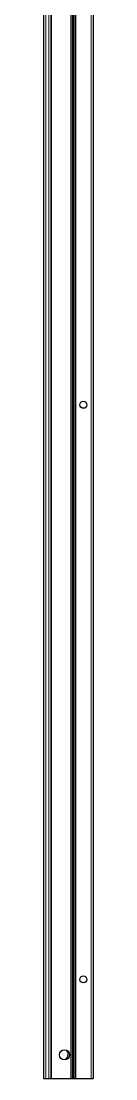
# Model space of a CAD drawing. Header units: millimetres. Extents: x -199 to 4725, y -2447 to 1507.
# Drawn here: x 3262 to 3312, y -852 to 207 of the extents above; entities that cross this region are included whole.
import ezdxf

# ---------------------------------------------------------------- set-up
doc = ezdxf.new("R2010")
doc.units = ezdxf.units.MM

msp = doc.modelspace()

# ---------------------------------------------------------------- linework, layer by layer
at = {"color": 7, "linetype": 'Continuous', "lineweight": 25}
for p, q in [((3262.09, -851.79), (3262.09, 1047.21)), ((3269.29, 1047.21), (3269.29, -851.79)), ((3291.97, -851.79), (3291.97, 1047.21)), ((3292, -851.79), (3292, 1047.21)), ((3311.79, 1047.21), (3311.79, -851.79)), ((3293.79, 221.96), (3293.79, 173.46)), ((3293.79, 173.46), (3293.73, 173.35)), ((3293.73, 173.35), (3293.73, 172.06)), ((3293.73, 172.06), (3293.79, 171.96)), ((3293.79, 171.96), (3293.79, 173.46)), ((3293.79, 171.96), (3293.79, 123.46)), ((3293.79, 123.46), (3293.73, 123.35)), ((3293.73, 123.35), (3293.73, 122.06)), ((3293.73, 122.06), (3293.79, 121.96)), ((3293.79, 121.96), (3293.79, 123.46)), ((3293.79, 121.96), (3293.79, 73.46)), ((3293.79, 73.46), (3293.73, 73.35)), ((3293.73, 73.35), (3293.73, 72.06)), ((3293.73, 72.06), (3293.79, 71.96)), ((3293.79, 71.96), (3293.79, 73.46)), ((3293.79, 71.96), (3293.79, 23.46)), ((3293.79, 23.46), (3293.73, 23.35)), ((3293.73, 23.35), (3293.73, 22.06)), ((3293.73, 22.06), (3293.79, 21.96)), ((3293.79, 21.96), (3293.79, 23.46)), ((3293.79, 21.96), (3293.79, -26.54)), ((3293.79, -26.54), (3293.73, -26.65)), ((3293.73, -26.65), (3293.73, -27.94)), ((3293.73, -27.94), (3293.79, -28.04)), ((3293.79, -28.04), (3293.79, -26.54)), ((3293.79, -28.04), (3293.79, -76.54)), ((3293.79, -76.54), (3293.73, -76.65)), ((3293.73, -76.65), (3293.73, -77.94)), ((3293.73, -77.94), (3293.79, -78.04)), ((3293.79, -78.04), (3293.79, -76.54)), ((3293.79, -78.04), (3293.79, -126.54)), ((3293.79, -126.54), (3293.73, -126.65)), ((3293.73, -126.65), (3293.73, -127.94)), ((3293.79, -128.04), (3293.79, -126.54)), ((3293.73, -127.94), (3293.79, -128.04)), ((3293.79, -128.04), (3293.79, -176.54)), ((3293.79, -176.54), (3293.73, -176.65)), ((3293.73, -176.65), (3293.73, -177.94)), ((3293.73, -177.94), (3293.79, -178.04)), ((3293.79, -178.04), (3293.79, -176.54)), ((3293.79, -178.04), (3293.79, -226.54)), ((3293.79, -226.54), (3293.73, -226.65)), ((3293.73, -226.65), (3293.73, -227.94)), ((3293.73, -227.94), (3293.79, -228.04)), ((3293.79, -228.04), (3293.79, -226.54)), ((3293.79, -228.04), (3293.79, -276.54)), ((3293.79, -276.54), (3293.73, -276.65)), ((3293.73, -276.65), (3293.73, -277.94)), ((3293.73, -277.94), (3293.79, -278.04)), ((3293.79, -278.04), (3293.79, -276.54)), ((3293.79, -278.04), (3293.79, -326.54)), ((3293.79, -326.54), (3293.73, -326.65)), ((3293.73, -326.65), (3293.73, -327.94)), ((3293.73, -327.94), (3293.79, -328.04)), ((3293.79, -328.04), (3293.79, -326.54)), ((3293.79, -328.04), (3293.79, -376.54)), ((3293.79, -376.54), (3293.73, -376.65)), ((3293.73, -376.65), (3293.73, -377.94)), ((3293.73, -377.94), (3293.79, -378.04)), ((3293.79, -378.04), (3293.79, -376.54)), ((3293.79, -378.04), (3293.79, -426.54)), ((3293.79, -426.54), (3293.73, -426.65)), ((3293.73, -426.65), (3293.73, -427.94)), ((3293.73, -427.94), (3293.79, -428.04)), ((3293.79, -428.04), (3293.79, -426.54)), ((3293.79, -428.04), (3293.79, -476.54)), ((3293.79, -476.54), (3293.73, -476.65)), ((3293.73, -476.65), (3293.73, -477.94)), ((3293.73, -477.94), (3293.79, -478.04)), ((3293.79, -478.04), (3293.79, -476.54)), ((3293.79, -478.04), (3293.79, -526.54)), ((3293.79, -526.54), (3293.73, -526.65)), ((3293.73, -526.65), (3293.73, -527.94)), ((3293.73, -527.94), (3293.79, -528.04)), ((3293.79, -528.04), (3293.79, -526.54)), ((3293.79, -528.04), (3293.79, -576.54)), ((3293.79, -576.54), (3293.73, -576.65)), ((3293.73, -576.65), (3293.73, -577.94)), ((3293.73, -577.94), (3293.79, -578.04)), ((3293.79, -578.04), (3293.79, -576.54)), ((3293.79, -578.04), (3293.79, -626.54)), ((3293.79, -626.54), (3293.73, -626.65)), ((3293.73, -626.65), (3293.73, -627.94)), ((3293.73, -627.94), (3293.79, -628.04)), ((3293.79, -628.04), (3293.79, -626.54)), ((3293.79, -628.04), (3293.79, -676.54)), ((3293.79, -676.54), (3293.73, -676.65)), ((3293.73, -676.65), (3293.73, -677.94)), ((3293.79, -678.04), (3293.79, -676.54)), ((3293.73, -677.94), (3293.79, -678.04)), ((3293.79, -678.04), (3293.79, -726.54)), ((3293.79, -726.54), (3293.73, -726.65)), ((3293.73, -726.65), (3293.73, -727.94)), ((3293.73, -727.94), (3293.79, -728.04)), ((3293.79, -728.04), (3293.79, -726.54)), ((3293.79, -728.04), (3293.79, -776.54)), ((3293.79, -776.54), (3293.73, -776.65)), ((3293.73, -776.65), (3293.73, -777.94)), ((3293.73, -777.94), (3293.79, -778.04)), ((3293.79, -778.04), (3293.79, -776.54)), ((3293.79, -778.04), (3293.79, -826.54)), ((3283.74, -832.32), (3283.74, -832.73)), ((3293.79, -826.54), (3293.73, -826.65)), ((3293.73, -826.65), (3293.73, -827.94)), ((3293.73, -827.94), (3293.79, -828.04)), ((3293.79, -828.04), (3293.79, -826.54)), ((3293.79, -828.04), (3293.79, -851.79)), ((3264.09, -851.79), (3262.09, -851.79)), ((3267.29, -851.79), (3264.09, -851.79)), ((3269.29, -851.79), (3267.29, -851.79)), ((3269.94, -851.79), (3269.29, -851.79)), ((3289.35, -851.79), (3269.94, -851.79)), ((3290.76, -851.79), (3289.35, -851.79)), ((3291.97, -851.79), (3290.76, -851.79)), ((3292, -851.79), (3291.97, -851.79)), ((3293.21, -851.79), (3292, -851.79)), ((3293.79, -851.79), (3293.21, -851.79)), ((3294.44, -851.79), (3293.79, -851.79)), ((3309.79, -851.79), (3294.44, -851.79)), ((3311.79, -851.79), (3309.79, -851.79))]:
    msp.add_line(p, q, dxfattribs=at)
at = {"color": 8, "linetype": 'Continuous', "lineweight": 18}
for p, q in [((3264.09, 1047.21), (3264.09, -851.79)), ((3267.29, -851.79), (3267.29, 1047.21)), ((3269.94, 1047.21), (3269.94, -851.79)), ((3289.35, -851.79), (3289.35, 1047.21)), ((3290.76, 1047.21), (3290.76, -851.79)), ((3293.21, -851.79), (3293.21, 1047.21)), ((3294.44, 1047.21), (3294.44, -851.79)), ((3309.79, -851.79), (3309.79, 1047.21))]:
    msp.add_line(p, q, dxfattribs=at)
at = {"color": 7, "linetype": 'Continuous', "lineweight": 25}
for centre, radius in [((3301.94, -177.29), 3.5), ((3301.94, -752.29), 3.5), ((3282.94, -827.79), 5)]:
    msp.add_circle(centre, radius, dxfattribs=at)
for centre, radius, start, end in [((3281.44, -827.29), 5.25, 299.14074, 53.81085), ((3284.24, -832.32), 0.5, 119.14074, 180)]:
    msp.add_arc(centre, radius, start, end, dxfattribs=at)

doc.saveas('drawing.dxf')
